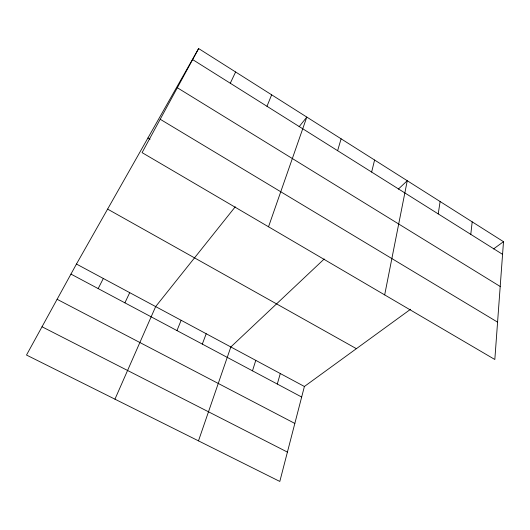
<?xml version="1.0" encoding="UTF-8"?>
<svg xmlns="http://www.w3.org/2000/svg" width="530" height="530" viewBox="0 0 530 530"><rect width="100%" height="100%" fill="white"/><g stroke="black" fill="none" stroke-linecap="round" stroke-linejoin="round"><path stroke-width="0.79" d="M503.5 241.687L494.828 359.499L142.08 152.627L198.631 48.555L503.5 241.687L493.529 248.934M470.786 234.373L472.19 221.851M438.217 213.908L440.119 201.532M384.674 294.899L407.259 180.717L398.341 189.117M371.643 172.065L374.584 160.02M410.617 309.235L304.399 386.483L279.813 481.445L26.5 355.04L76.459 264.053L198.631 48.555M277.289 384.045L280.297 373.537M337.617 150.686L341.108 138.814M252.485 370.828L255.778 360.374M198.478 440.861L230.835 346.971L324.208 258.985M268.531 226.787L306.81 117.084L299.106 126.749M202.321 344.096L206.203 333.741M176.96 330.581L181.147 320.286M266.974 106.291L271.658 94.817M114.95 399.176L155.661 306.592L235.26 206.793M124.895 302.835L129.724 292.659M230.285 83.236L235.605 71.981M98.163 288.592L103.323 278.482M42.022 326.772L287.412 452.097M57.108 299.291L294.832 423.437M70.947 274.089L301.663 397.036M76.459 264.053L304.399 386.483M107.61 209.111L356.392 348.674M147.95 137.959L150.05 139.198M160.206 119.263L497.577 322.141M177.338 87.742L500.201 286.485M192.642 59.579L502.566 254.34"/></g></svg>
